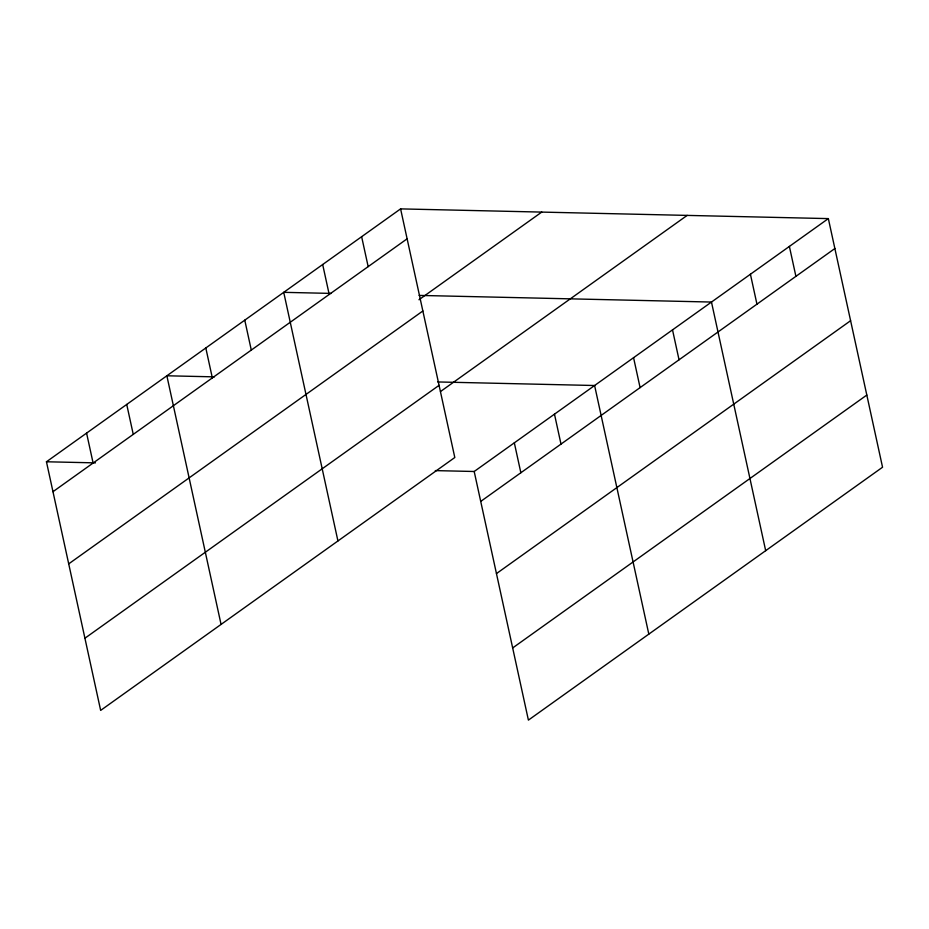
<?xml version="1.0" encoding="UTF-8"?>
<svg xmlns="http://www.w3.org/2000/svg" width="929" height="929" viewBox="0 0 929 929"><rect width="100%" height="100%" fill="white"/><g stroke="black" fill="none" stroke-linecap="round" stroke-linejoin="round"><path stroke-width="1.39" d="M400.596 208.886L454.804 457.509L100.657 710.395L46.45 461.771L400.596 208.886L828.343 218.605L882.55 467.229L528.404 720.114L474.196 471.491L828.343 218.605M52.976 491.696L407.123 238.811M418.979 299.753L541.746 212.091M68.711 563.868L422.858 310.983M84.922 638.223L439.069 385.338M440.462 391.573L687.181 215.389M480.723 501.416L834.869 248.531M496.458 573.588L850.604 320.702M512.669 647.943L866.815 395.057M331.258 293.413L283.728 292.333L337.935 540.968M419.118 295.41L711.475 302.053L765.682 550.688M214.39 376.86L166.86 375.781L221.067 624.416M437.768 381.947L594.606 385.512L648.814 634.135M46.45 461.771L95.42 462.874M435.306 470.608L474.196 471.491M789.383 246.417L795.909 276.354M750.423 274.241L756.949 304.166M672.515 329.876L679.041 359.802M633.566 357.688L640.093 387.614M554.474 414.171L561 444.097M514.329 442.831L520.855 472.756M361.636 236.698L368.163 266.623M322.677 264.51L329.203 294.447M244.768 320.145L251.294 350.082M205.808 347.969L212.335 377.894M126.727 404.44L133.253 434.377M86.583 433.1L93.109 463.037"/></g></svg>
